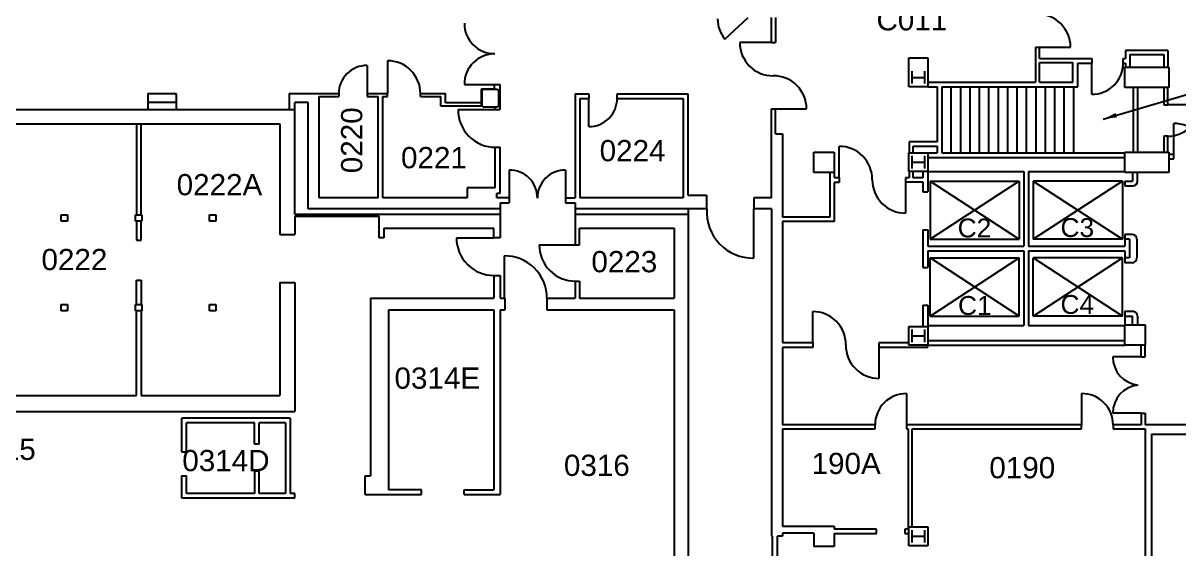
# Model space of a CAD drawing. Extents: x -207 to 5491, y -6091 to -2751.
# Drawn here: x 2208 to 3679, y -4822 to -4153 of the extents above; entities that cross this region are included whole.
import ezdxf

# ---------------------------------------------------------------- set-up
doc = ezdxf.new("R2010")
doc.units = 0
doc.header["$MEASUREMENT"] = 0
for name, color, linetype in [('A-ANNO-RNUM', 4, 'CONTINUOUS'), ('A-ANNO-TEXT-STAIR', 4, 'CONTINUOUS'), ('A-DOOR', 2, 'CONTINUOUS'), ('A-FLOR-EVTR', 2, 'CONTINUOUS'), ('A-FLOR-STRS', 2, 'CONTINUOUS'), ('A-WALL-FULL', 6, 'CONTINUOUS'), ('S-COLS', 5, 'CONTINUOUS')]:
    doc.layers.add(name, color=color, linetype=linetype)
doc.styles.add('ARIAL', font='arial.ttf')
doc.dimstyles.new('DIM-96', dxfattribs={"dimscale": 96, "dimtxt": 0.18, "dimasz": 0.18, "dimexe": 0.18, "dimexo": 0.0625, "dimgap": 0.09, "dimtad": 0, "dimtih": 1, "dimtoh": 1, "dimdec": 4, "dimzin": 0, "dimdsep": 46, "dimlunit": 4, "dimtxsty": 'Standard', "dimcen": 0.09, "dimadec": 0, "dimazin": 0, "dimtfac": 1, "dimtdec": 4, "dimtofl": 0, "dimtmove": 2, "dimatfit": 3, "dimfxl": 1, "dimtolj": 1, "dimtzin": 0, "dimarcsym": 0})

msp = doc.modelspace()

# ---------------------------------------------------------------- linework, layer by layer
at = {"layer": 'A-DOOR'}
for p, q in [((3101.14625, -4173.47718), (3130.87515, -4146.26302)), ((3160.0125, -4178.06237), (3120.22861, -4178.06396)), ((3501.90882, -4183.88551), (3541.37635, -4183.88472)), ((2645.49979, -4207.19976), (2645.5, -4242.76295)), ((2671.50024, -4201.27256), (2671.5, -4242.76295)), ((3568.50039, -4243.77681), (3568.5, -4204.26295)), ((2769.47249, -4231.26273), (2808, -4231.26295)), ((2927.99979, -4284.82614), (2928, -4249.26295)), ((2761.445, -4263.21405), (2808.86326, -4263.2146)), ((3165.75, -4262.46785), (3205.21753, -4262.46706)), ((3705.01366, -4257.26339), (3665.4998, -4257.263)), ((3672.7498, -4320.63805), (3672.7498, -4280.85416)), ((3246.78178, -4349.52884), (3246.78099, -4310.06131)), ((2826.43209, -4340.19976), (2826.4323, -4375.76295)), ((2898.43117, -4340.19976), (2898.43096, -4375.76295)), ((3331.1875, -4355.26295), (3331.1875, -4395.04684)), ((3138, -4452.19141), (3138, -4389.76295)), ((2759.44568, -4426.2624), (2806.86326, -4426.26295)), ((2864.82973, -4435.26242), (2910.5, -4435.26295)), ((2820.20939, -4449.41016), (2820.20908, -4503.043)), ((3213.03899, -4559.77884), (3213.0382, -4520.31131)), ((3297.44471, -4565.51295), (3297.44471, -4605.29684)), ((3631.25001, -4578.01295), (3595.25001, -4578.01295)), ((3332.50033, -4624.74909), (3332.49994, -4664.26295)), ((3555.56189, -4624.74909), (3555.56228, -4664.26295)), ((3631.25001, -4649.51295), (3595.25001, -4649.51295))]:
    msp.add_line(p, q, dxfattribs=at)
for centre, radius, start, end in [((3130.0807, -4148.71977), 38.0806, 178.80754333, 220.55154567), ((3499.35047, -4183.70682), 42.02625, 359.75745543, 90.63884462), ((2808.00004, -4153.7333), 38.53039, 179.30379915, 270.35426159), ((3162.25449, -4178.24187), 42.02625, 179.75745543, 270.63884462), ((2808.00004, -4230.7926), 38.53039, 89.64573841, 180.69620085), ((2645.06584, -4242.76298), 35.56585, 89.30379915, 180.35426159), ((2672.00652, -4242.76299), 41.49349, 359.64573841, 90.69620085), ((3568.9832, -4204.26295), 39.51681, 269.29996026, 0.35042271), ((3163.19165, -4262.28915), 42.02625, 359.75745543, 90.63884462), ((2928.43416, -4249.26292), 35.56585, 269.30312999, 0.35359244), ((2808.86329, -4263.79348), 47.42181, 179.30279542, 270.35325786), ((3665.4998, -4257.7462), 39.51681, 269.64957729, 0.70003974), ((3672.92939, -4322.88003), 42.02625, 359.36345698, 90.24484617), ((3246.96058, -4352.08718), 42.02625, 359.36345698, 90.24484617), ((2826.86646, -4375.76298), 35.56585, 359.64640756, 90.69687001), ((2897.9968, -4375.76298), 35.56585, 89.30312999, 180.35359244), ((3331.00791, -4353.02097), 42.02625, 179.36345698, 270.24484617), ((3136.84342, -4393.38015), 58.82257, 176.47446491, 271.12367924), ((2806.86329, -4426.84183), 47.42112, 179.30279542, 270.35325786), ((2910.50003, -4435.82049), 45.67368, 179.30279542, 270.35325786), ((2820.86383, -4503.04305), 53.63685, 359.64573841, 90.69620085), ((3213.21779, -4562.33718), 42.02625, 359.36345698, 90.24484617), ((3297.26512, -4563.27097), 42.02625, 179.36345698, 270.24484617), ((3631.25001, -4578.01295), 36, 180, 263.24371389), ((3631.25001, -4649.51295), 36, 96.75628611, 180), ((3332.01674, -4664.26295), 39.51681, 89.2988262, 180.34928865), ((3556.04547, -4664.26295), 39.51681, 359.65071135, 90.7011738)]:
    msp.add_arc(centre, radius, start, end, dxfattribs=at)
at = {"layer": 'A-FLOR-EVTR'}
for p, q in [((3362.5, -4354.26295), (3476, -4354.26295)), ((3362.5, -4354.26295), (3362.5, -4428.12063)), ((3362.5, -4354.26295), (3476, -4428.12063)), ((3476, -4354.26295), (3362.5, -4428.12063)), ((3476, -4354.26295), (3476, -4428.12063)), ((3494, -4354.26295), (3607.5, -4428.12063)), ((3607.5, -4354.26295), (3494, -4428.12063)), ((3607.5, -4354.26295), (3494, -4354.26295)), ((3494, -4354.26295), (3494, -4428.12063)), ((3607.5, -4354.26295), (3607.5, -4428.12063)), ((3362.5, -4428.12063), (3476, -4428.12063)), ((3607.5, -4428.12063), (3494, -4428.12063)), ((3476, -4525.9783), (3362.5, -4452.12063)), ((3362.5, -4525.9783), (3476, -4452.12063)), ((3362.5, -4525.9783), (3362.5, -4452.12063)), ((3362.5, -4452.12063), (3476, -4452.12063)), ((3476, -4525.9783), (3476, -4452.12063)), ((3494, -4525.9783), (3494, -4452.12063)), ((3607.5, -4452.12063), (3494, -4452.12063)), ((3607.5, -4525.9783), (3494, -4452.12063)), ((3494, -4525.9783), (3607.5, -4452.12063)), ((3607.5, -4525.9783), (3607.5, -4452.12063)), ((3362.5, -4525.9783), (3476, -4525.9783)), ((3607.5, -4525.9783), (3494, -4525.9783))]:
    msp.add_line(p, q, dxfattribs=at)
at = {"layer": 'A-FLOR-STRS'}
for p, q in [((3389.5, -4318.26295), (3389.5, -4234.26295)), ((3401.5, -4318.26295), (3401.5, -4234.26295)), ((3413.5, -4318.26295), (3413.5, -4234.26295)), ((3413.5, -4318.26295), (3413.5, -4234.26295)), ((3425.5, -4318.26295), (3425.5, -4234.26295)), ((3437.5, -4318.26295), (3437.5, -4234.26295)), ((3449.5, -4318.26295), (3449.5, -4234.26295)), ((3461.5, -4318.26295), (3461.5, -4234.26295)), ((3461.5, -4318.26295), (3461.5, -4234.26295)), ((3473.5, -4318.26295), (3473.5, -4234.26295)), ((3485.5, -4318.26295), (3485.5, -4234.26295)), ((3497.5, -4318.26295), (3497.5, -4234.26295)), ((3509.5, -4318.26295), (3509.5, -4234.26295)), ((3521.5, -4318.26295), (3521.5, -4234.26295)), ((3533.5, -4318.26295), (3533.5, -4234.26295)), ((3533.5, -4318.26295), (3533.5, -4234.26295)), ((3545.5, -4318.26295), (3545.5, -4234.26295))]:
    msp.add_line(p, q, dxfattribs=at)
at = {"layer": 'A-WALL-FULL'}
for p, q in [((3160.5, -4178.06822), (3160.5, -4146.26285)), ((3165.75, -4146.26285), (3165.75, -4178.06822)), ((3160.5, -4178.06822), (3165.75, -4178.06822)), ((3496.65882, -4183.88562), (3496.65882, -4228.26295)), ((3496.65882, -4183.88562), (3501.90882, -4183.88562)), ((3501.90882, -4198.26295), (3501.90882, -4183.88562)), ((3611.49969, -4187.88797), (3611.49969, -4198.26295)), ((3665.49978, -4187.88797), (3611.49969, -4187.88797)), ((3616.74969, -4193.13797), (3660.24978, -4193.13797)), ((3616.74969, -4193.13797), (3616.74969, -4209.26295)), ((3660.24978, -4193.13797), (3660.24978, -4209.26295)), ((3665.49978, -4187.88797), (3665.49978, -4187.88797)), ((3665.49978, -4187.88797), (3665.49978, -4209.26295)), ((3501.90882, -4198.26295), (3568.5, -4198.26295)), ((3501.90882, -4228.26295), (3501.90882, -4203.51295)), ((3501.90882, -4203.51295), (3544.5, -4203.51295)), ((3544.5, -4228.26295), (3544.5, -4203.51295)), ((3550.5, -4234.26295), (3550.5, -4204.26295)), ((3550.5, -4204.26295), (3568.5, -4204.26295)), ((3568.5, -4198.26295), (3568.5, -4204.26295)), ((3608.49927, -4204.02126), (3608.46405, -4198.26295)), ((3608.46405, -4198.26295), (3611.49969, -4198.26295)), ((3608.50001, -4204.26295), (3611.49969, -4204.26295)), ((3611.49969, -4204.26295), (3611.49969, -4209.26295)), ((2790.7383, -4237.26408), (2790.7383, -4258.6351)), ((2808, -4237.26408), (2790.7383, -4237.26408)), ((2808, -4237.26408), (2808, -4231.26295)), ((2808, -4231.26295), (2814.86326, -4231.26295)), ((2814.86326, -4263.2146), (2814.86326, -4231.26295)), ((3359.5, -4228.26295), (3496.65882, -4228.26295)), ((3359.5, -4234.26295), (3371.5, -4234.26295)), ((3371.5, -4234.26295), (3371.5, -4304.48268)), ((3377.5, -4234.26295), (3377.5, -4318.26295)), ((3377.5, -4234.26295), (3550.5, -4234.26295)), ((3501.90882, -4228.26295), (3544.5, -4228.26295)), ((3621.032, -4235.26295), (3621.032, -4317.26295)), ((3626.5, -4235.26295), (3626.5, -4317.26295)), ((3660.2498, -4235.26295), (3660.2498, -4257.263)), ((3665.4998, -4257.263), (3665.4998, -4235.26295)), ((2366.5, -4242.76295), (2402.5, -4242.76295)), ((2366.5, -4242.76295), (2366.5, -4263.26295)), ((2402.5, -4242.76295), (2402.5, -4263.26295)), ((2546.5, -4242.76295), (2609.5, -4242.76295)), ((2546.5, -4242.76295), (2546.5, -4263.26295)), ((2584.5, -4246.76295), (2609.5, -4246.76295)), ((2584.5, -4375.76295), (2584.5, -4246.76295)), ((2609.5, -4242.76295), (2609.5, -4246.76295)), ((2645.5, -4242.76295), (2671.5, -4242.76295)), ((2645.5, -4242.76295), (2645.5, -4246.76295)), ((2645.5, -4246.76295), (2659.5, -4246.76295)), ((2659.5, -4375.76295), (2659.5, -4246.76295)), ((2665.5, -4246.76295), (2671.5, -4246.76295)), ((2665.5, -4375.76295), (2665.5, -4246.76295)), ((2671.5, -4246.76295), (2671.5, -4242.76295)), ((2713.5, -4242.76295), (2745.5, -4242.76295)), ((2713.5, -4246.76295), (2713.5, -4242.76295)), ((2713.5, -4246.76295), (2739.5, -4246.76295)), ((2739.5, -4258.76295), (2739.5, -4246.76295)), ((2745.5, -4254.76295), (2745.5, -4242.76295)), ((2910.5, -4243.26295), (2910.5, -4375.76295)), ((2910.5, -4243.26295), (2928, -4243.26295)), ((2916.5, -4249.26295), (2916.5, -4375.76295)), ((2916.5, -4249.26295), (2928, -4249.26295)), ((2928, -4243.26295), (2928, -4249.26295)), ((2964, -4249.26295), (2964, -4243.26295)), ((2964, -4243.26295), (3054, -4243.26295)), ((2964, -4249.26295), (3048, -4249.26295)), ((3048, -4249.26295), (3048, -4375.76295)), ((3054, -4243.26295), (3054, -4372.26295)), ((1864.5, -4263.26295), (2553.5, -4263.26295)), ((2402.5, -4254.26295), (2366.5, -4254.26295)), ((2570.5, -4254.26295), (2553.5, -4254.26295)), ((2553.5, -4396.26295), (2553.5, -4254.26295)), ((2570.5, -4389.76295), (2570.5, -4254.26295)), ((2791.5, -4258.76295), (2739.5, -4258.76295)), ((2790.7383, -4254.76295), (2745.5, -4254.76295)), ((2808.86326, -4263.2146), (2808.86326, -4259.76295)), ((2808.86326, -4263.2146), (2814.86326, -4263.2146)), ((3160.5, -4375.76295), (3160.5, -4262.46796)), ((3160.5, -4262.46796), (3165.75, -4262.46796)), ((3165.75, -4294.26295), (3165.75, -4262.46796)), ((3660.2498, -4257.263), (3665.4998, -4257.263)), ((2169, -4281.26295), (2534.5, -4281.26295)), ((2352, -4282.26295), (2352, -4396.26295)), ((2358, -4396.26295), (2358, -4282.26295)), ((2534.5, -4281.26295), (2534.5, -4422.26295)), ((3165.75, -4294.26295), (3174.5, -4294.26295)), ((3174.5, -4294.26295), (3174.5, -4400.23411)), ((3665.4998, -4297.26305), (3660.2498, -4297.26305)), ((3660.2498, -4297.26305), (3660.2498, -4317.26295)), ((3665.4998, -4317.26295), (3665.4998, -4297.26305)), ((2808.86326, -4362.76295), (2808.86326, -4311.2146)), ((2808.86326, -4311.2146), (2814.86326, -4311.2146)), ((2814.86326, -4369.76295), (2814.86326, -4311.2146)), ((3371.5, -4304.48268), (3335.875, -4304.48268)), ((3335.875, -4304.48268), (3335.875, -4318.26295)), ((3341.125, -4309.73268), (3371.5, -4309.73268)), ((3341.125, -4318.26295), (3341.125, -4309.73268)), ((3371.5, -4309.73268), (3371.5, -4318.26295)), ((3359.5, -4318.26295), (3371.5, -4318.26295)), ((3359.5, -4324.26295), (3610.5, -4324.26295)), ((3377.5, -4318.26295), (3610.5, -4318.26295)), ((3672.7498, -4320.63805), (3666.5, -4320.63805)), ((3666.5, -4325.88805), (3672.7498, -4325.88805)), ((3672.7498, -4325.88805), (3672.7498, -4320.63805)), ((3234.89011, -4343.26295), (3234.89011, -4400.23411)), ((3246.78178, -4355.91581), (3240.39011, -4355.91581)), ((3240.39011, -4355.91581), (3240.39011, -4405.73411)), ((3240.5, -4343.26295), (3240.5, -4349.52884)), ((3240.5, -4349.52884), (3246.78178, -4349.52884)), ((3246.78178, -4349.52884), (3246.78178, -4355.91581)), ((3335.875, -4350.01295), (3331.1875, -4350.01295)), ((3331.1875, -4350.01295), (3331.1875, -4355.26295)), ((3331.1875, -4355.26295), (3353.5, -4355.26295)), ((3335.875, -4342.26295), (3335.875, -4350.01295)), ((3341.125, -4350.01295), (3341.125, -4342.26295)), ((3353.5, -4350.01295), (3341.125, -4350.01295)), ((3353.5, -4342.26295), (3353.5, -4350.01295)), ((3353.5, -4355.26295), (3353.5, -4368.12063)), ((3359.5, -4342.26295), (3359.5, -4368.12063)), ((3359.5, -4342.26295), (3482, -4342.26295)), ((3482, -4342.26295), (3482, -4437.12063)), ((3488, -4342.26295), (3488, -4437.12063)), ((3488, -4342.26295), (3610.5, -4342.26295)), ((3610.5, -4354.26295), (3620.33214, -4354.26295)), ((3610.5, -4354.26295), (3610.5, -4360.26295)), ((3620.33214, -4343.26295), (3620.33214, -4354.26295)), ((3626.66786, -4354.26295), (3626.66786, -4343.26295)), ((2772.86326, -4362.76295), (2772.86326, -4375.76295)), ((2808.86326, -4362.76295), (2772.86326, -4362.76295)), ((2810.86326, -4369.76295), (2814.86326, -4369.76295)), ((2810.86326, -4375.76295), (2810.86326, -4369.76295)), ((3353.5, -4368.12063), (3359.5, -4368.12063)), ((3610.5, -4360.26295), (3620.66786, -4360.26295)), ((2659.5, -4375.76295), (2584.5, -4375.76295)), ((2772.86326, -4375.76295), (2665.5, -4375.76295)), ((2826.4323, -4375.76295), (2810.86326, -4375.76295)), ((2814.86326, -4381.76295), (2814.86326, -4426.26295)), ((2814.86326, -4381.76295), (2826.43233, -4381.76295)), ((2826.4323, -4375.76295), (2826.43233, -4381.76295)), ((2898.43096, -4375.76295), (2898.43096, -4381.76295)), ((2898.43096, -4375.76295), (2910.5, -4375.76295)), ((2898.43096, -4381.76295), (2910.5, -4381.76295)), ((2910.5, -4381.76295), (2910.5, -4435.26295)), ((3048, -4375.76295), (2916.5, -4375.76295)), ((3054, -4372.26295), (3078, -4372.26295)), ((3078, -4372.26295), (3078, -4389.76295)), ((3160.5, -4375.76295), (3138, -4375.76295)), ((3138, -4375.76295), (3138, -4389.76295)), ((2553.5, -4396.26295), (2814.86326, -4396.26295)), ((2661, -4399.26295), (2553.5, -4399.26295)), ((2553.5, -4399.26295), (2553.5, -4422.26295)), ((2814.86326, -4389.76295), (2570.5, -4389.76295)), ((2661, -4426.26295), (2661, -4399.26295)), ((3078, -4389.76295), (2910.5, -4389.76295)), ((2910.5, -4396.26295), (3054.5, -4396.26295)), ((3054.5, -4389.76295), (3054.5, -4975.26295)), ((3160.5, -4389.76295), (3138, -4389.76295)), ((3160.5, -4389.76295), (3160.5, -4806.26295)), ((3234.89011, -4400.23411), (3174.5, -4400.23411)), ((2352, -4405.26295), (2352, -4429.26295)), ((2358, -4429.26295), (2358, -4405.26295)), ((2667, -4414.26295), (2667, -4426.26295)), ((2667, -4414.26295), (2806.86326, -4414.26295)), ((2806.86326, -4426.26295), (2806.86326, -4414.26295)), ((2916, -4414.26295), (3036.5, -4414.26295)), ((2916, -4435.26295), (2916, -4414.26295)), ((3036.5, -4414.26295), (3036.5, -4503.26295)), ((3240.39011, -4405.73411), (3174.5, -4405.73411)), ((3174.5, -4405.73411), (3174.5, -4559.77884)), ((2352, -4429.26295), (2358, -4429.26295)), ((2534.5, -4422.26295), (2553.5, -4422.26295)), ((2667, -4426.26295), (2661, -4426.26295)), ((2814.86326, -4426.26295), (2806.86326, -4426.26295)), ((3353.5, -4416.12063), (3359.5, -4416.12063)), ((3353.5, -4416.12063), (3353.5, -4464.12063)), ((3359.5, -4416.12063), (3359.5, -4437.12063)), ((3619.83571, -4422.12063), (3610.5, -4422.12063)), ((3610.5, -4422.12063), (3610.5, -4437.12063)), ((3616.5, -4428.12063), (3610.5, -4428.12063)), ((3616.5, -4428.12063), (3616.5, -4452.12063)), ((3625.83571, -4428.12063), (3625.83571, -4452.12063)), ((2910.5, -4435.26295), (2916, -4435.26295)), ((3359.5, -4437.12063), (3482, -4437.12063)), ((3359.5, -4443.12063), (3482, -4443.12063)), ((3359.5, -4443.12063), (3359.5, -4464.12063)), ((3482, -4443.12063), (3482, -4537.9783)), ((3488, -4437.12063), (3610.5, -4437.12063)), ((3488, -4443.12063), (3610.5, -4443.12063)), ((3488, -4443.12063), (3488, -4537.9783)), ((3610.5, -4443.12063), (3610.5, -4458.12063)), ((3616.5, -4452.12063), (3610.5, -4452.12063)), ((3619.83571, -4458.12063), (3610.5, -4458.12063)), ((2806.86326, -4474.26295), (2814.86326, -4474.26295)), ((2806.86326, -4474.26295), (2806.86326, -4503.26295)), ((2814.86326, -4474.26295), (2814.86326, -4503.26295)), ((3353.5, -4464.12063), (3359.5, -4464.12063)), ((2352, -4510.26295), (2352, -4480.26295)), ((2352, -4480.26295), (2358, -4480.26295)), ((2358, -4480.26295), (2358, -4510.26295)), ((2534.5, -4483.31043), (2534.5, -4627.26295)), ((2534.5, -4483.31043), (2553.5, -4483.31043)), ((2553.5, -4483.31043), (2553.5, -4647.26295)), ((2910.5, -4481.49417), (2910.5, -4503.26295)), ((2910.5, -4481.49417), (2916, -4481.49417)), ((2916, -4481.49417), (2916, -4503.26295)), ((2649.89772, -4503.26295), (2649.89772, -4729.26295)), ((2649.89772, -4503.26295), (2806.86326, -4503.26295)), ((2814.86326, -4503.26295), (2820.86326, -4503.26295)), ((2820.86326, -4503.26295), (2820.86326, -4518.26295)), ((2874.5, -4503.26295), (2874.5, -4518.26295)), ((2874.5, -4503.26295), (2910.5, -4503.26295)), ((2916, -4503.26295), (3036.5, -4503.26295)), ((2672.69974, -4518.26295), (2672.69974, -4747.26295)), ((2672.69974, -4518.26295), (2806.86326, -4518.26295)), ((2806.86326, -4518.26295), (2806.86326, -4747.26295)), ((2814.86326, -4518.26295), (2814.86326, -4753.26295)), ((2814.86326, -4518.26295), (2820.86326, -4518.26295)), ((2874.5, -4518.26295), (3036.5, -4518.26295)), ((3036.5, -4518.26295), (3036.5, -4960.26295)), ((3353.5, -4512.12063), (3359.5, -4512.12063)), ((3353.5, -4512.12063), (3353.5, -4539.26295)), ((3359.5, -4512.12063), (3359.5, -4537.9783)), ((2352, -4627.26295), (2352, -4519.26295)), ((2358, -4519.26295), (2358, -4627.26295)), ((3610.5, -4519.9783), (3620.66786, -4519.9783)), ((3610.5, -4519.9783), (3610.5, -4537.26295)), ((3610.5, -4525.9783), (3620.33214, -4525.9783)), ((3620.33214, -4537.26295), (3620.33214, -4525.9783)), ((3626.66786, -4525.9783), (3626.66786, -4537.26295)), ((3359.5, -4537.9783), (3482, -4537.9783)), ((3488, -4537.9783), (3610.5, -4537.9783)), ((3174.5, -4559.77884), (3213.03899, -4559.77884)), ((3213.03899, -4559.77884), (3213.03899, -4566.16581)), ((3335.5, -4560.26295), (3297.44471, -4560.26295)), ((3297.44471, -4560.26295), (3297.44471, -4565.51295)), ((3359.5, -4557.26295), (3610.5, -4557.26295)), ((3213.03899, -4566.16581), (3174.5, -4566.16581)), ((3174.5, -4566.16581), (3174.5, -4664.26295)), ((3297.44471, -4565.51295), (3359.5, -4565.51295)), ((3359.5, -4563.26295), (3610.5, -4563.26295)), ((3359.5, -4565.51295), (3359.5, -4563.26295)), ((3631.25, -4578.01295), (3631.25, -4563.26295)), ((3636.5, -4578.01295), (3636.5, -4563.26295)), ((3631.25001, -4578.01295), (3636.5, -4578.01295)), ((2169, -4627.26295), (2352, -4627.26295)), ((2358, -4627.26295), (2534.5, -4627.26295)), ((1971.04999, -4647.26295), (2553.5, -4647.26295)), ((3631.25001, -4649.51295), (3631.25001, -4664.26295)), ((3631.25001, -4649.51295), (3636.50001, -4649.51295)), ((3636.50001, -4649.51295), (3636.50001, -4664.26295)), ((2547.5, -4655.89699), (2409.5, -4655.89699)), ((2409.5, -4699.26295), (2409.5, -4655.89699)), ((2415.5, -4699.26295), (2415.5, -4661.89699)), ((2502, -4661.89699), (2415.5, -4661.89699)), ((2502, -4688.89699), (2502, -4661.89699)), ((2541.5, -4661.89699), (2508, -4661.89699)), ((2508, -4688.89699), (2508, -4661.89699)), ((2541.5, -4661.89699), (2541.5, -4751.89699)), ((2547.5, -4655.89699), (2547.5, -4751.89699)), ((3292.49994, -4664.26295), (3174.5, -4664.26295)), ((3292.49994, -4669.51295), (3292.49994, -4664.26295)), ((3555.56228, -4664.26295), (3332.49994, -4664.26295)), ((3332.49994, -4664.26295), (3332.49994, -4669.51295)), ((3555.56228, -4669.51285), (3555.56228, -4664.26295)), ((3631.25001, -4664.26295), (3595.56228, -4664.26295)), ((3595.56228, -4664.26295), (3595.56228, -4669.51284)), ((3766.49981, -4664.26265), (3636.4999, -4664.26265)), ((3636.4999, -4664.26265), (3636.4999, -4664.26295)), ((3174.5, -4669.51295), (3292.49994, -4669.51295)), ((3174.5, -4669.51295), (3174.5, -4793.26295)), ((3332.49994, -4669.51295), (3334.49997, -4669.51295)), ((3334.49997, -4669.51295), (3334.49997, -4797.26285)), ((3339.74997, -4669.51295), (3555.56228, -4669.51285)), ((3339.74997, -4794.26295), (3339.74997, -4669.51295)), ((3595.56228, -4669.51284), (3636.5, -4669.513)), ((3636.5, -4669.513), (3636.5, -4975.26295)), ((3644.4999, -4676.26264), (3644.4999, -4921.26285)), ((3644.4999, -4676.26264), (3778.4998, -4676.26264)), ((2508, -4688.89699), (2502, -4688.89699)), ((2415.5, -4699.26295), (2409.5, -4699.26295)), ((2508, -4723.26295), (2502, -4723.26295)), ((2502, -4723.26295), (2502, -4751.89699)), ((2508, -4751.89699), (2508, -4723.26295)), ((2409, -4729.26295), (2415.5, -4729.26295)), ((2409.5, -4757.89699), (2409.5, -4729.26295)), ((2415.5, -4751.89699), (2415.5, -4729.26295)), ((2643, -4753.26295), (2643, -4729.26295)), ((2643, -4729.26295), (2649.89772, -4729.26295)), ((2502, -4751.89699), (2415.5, -4751.89699)), ((2541.5, -4751.89699), (2508, -4751.89699)), ((2553.5, -4751.89699), (2547.5, -4751.89699)), ((2553.5, -4757.89699), (2553.5, -4751.89699)), ((2643, -4753.26295), (2715, -4753.26295)), ((2715, -4747.26295), (2672.69974, -4747.26295)), ((2715, -4753.26295), (2715, -4747.26295)), ((2769, -4753.26295), (2769, -4747.26295)), ((2769, -4747.26295), (2806.86326, -4747.26295)), ((2769, -4753.26295), (2814.86326, -4753.26295)), ((2553.5, -4757.89699), (2409.5, -4757.89699)), ((3174.5, -4793.26295), (3240.5, -4793.26295)), ((3240.5, -4793.26295), (3240.5, -4797.26285)), ((3294.49997, -4797.26285), (3240.5, -4797.26285)), ((3294.49997, -4802.51285), (3294.49997, -4797.26285)), ((3334.49997, -4797.26285), (3330.49997, -4797.26285)), ((3330.49997, -4797.26285), (3330.49997, -4802.51285)), ((3161.60829, -4806.26295), (3160.5, -4806.26295)), ((3161.60829, -4806.26295), (3161.60829, -4907.26295)), ((3174.5, -4806.26295), (3168.10829, -4806.26295)), ((3168.10829, -4907.26295), (3168.10829, -4806.26295)), ((3214.5, -4802.26295), (3174.5, -4802.26295)), ((3174.5, -4802.26295), (3174.5, -4806.26295)), ((3214.5, -4802.26295), (3214.5, -4819.26295)), ((3240.5, -4802.51285), (3294.49997, -4802.51285)), ((3240.5, -4802.51285), (3240.5, -4819.26295)), ((3330.49997, -4802.51285), (3335.50003, -4802.51285)), ((3240.5, -4819.26295), (3214.5, -4819.26295))]:
    msp.add_line(p, q, dxfattribs=at)
for centre, start, end in [((3620.66786, -4354.26295), 270, 0), ((3619.83571, -4428.12063), 0, 90), ((3619.83571, -4452.12063), 270, 0), ((3620.66786, -4525.9783), 0, 90)]:
    msp.add_arc(centre, 6, start, end, dxfattribs=at)
at = {"layer": 'S-COLS'}
for p, q in [((3335.5, -4197.26295), (3359.5, -4197.26295)), ((3335.5, -4234.26295), (3335.5, -4197.26295)), ((3359.5, -4197.26295), (3359.5, -4234.26295)), ((3610.5, -4209.26295), (3666.5, -4209.26295)), ((3610.5, -4235.26295), (3610.5, -4209.26295)), ((3666.5, -4209.26295), (3666.5, -4235.26295)), ((3339.5, -4214.26295), (3339.5, -4230.26295)), ((3339.5, -4222.26295), (3355.5, -4222.26295)), ((3355.5, -4214.26295), (3355.5, -4230.26295)), ((2793.5, -4237.76295), (2791.5, -4239.76295)), ((2811.5, -4237.76295), (2793.5, -4237.76295)), ((2813.5, -4239.76295), (2811.5, -4237.76295)), ((3359.5, -4234.26295), (3335.5, -4234.26295)), ((3666.5, -4235.26295), (3610.5, -4235.26295)), ((2791.5, -4239.76295), (2791.5, -4257.76295)), ((2813.5, -4257.76295), (2813.5, -4239.76295)), ((2791.5, -4257.76295), (2793.5, -4259.76295)), ((2793.5, -4259.76295), (2811.5, -4259.76295)), ((2811.5, -4259.76295), (2813.5, -4257.76295)), ((3214.5, -4317.26295), (3240.5, -4317.26295)), ((3214.5, -4343.26295), (3214.5, -4317.26295)), ((3240.5, -4317.26295), (3240.5, -4343.26295)), ((3335.5, -4342.26295), (3335.5, -4318.26295)), ((3335.5, -4318.26295), (3359.5, -4318.26295)), ((3339.5, -4322.26295), (3339.5, -4338.26295)), ((3355.5, -4322.26295), (3355.5, -4338.26295)), ((3359.5, -4318.26295), (3359.5, -4342.26295)), ((3610.5, -4343.26295), (3610.5, -4317.26295)), ((3610.5, -4317.26295), (3666.5, -4317.26295)), ((3666.5, -4317.26295), (3666.5, -4343.26295)), ((3339.5, -4330.26295), (3355.5, -4330.26295)), ((3240.5, -4343.26295), (3214.5, -4343.26295)), ((3359.5, -4342.26295), (3335.5, -4342.26295)), ((3666.5, -4343.26295), (3610.5, -4343.26295)), ((2256, -4397.26295), (2264, -4397.26295)), ((2256, -4405.26295), (2256, -4397.26295)), ((2264, -4397.26295), (2264, -4405.26295)), ((2350.5, -4397.26295), (2358.5, -4397.26295)), ((2350.5, -4405.26295), (2350.5, -4397.26295)), ((2358.5, -4397.26295), (2358.5, -4405.26295)), ((2445, -4405.26295), (2445, -4397.26295)), ((2445, -4397.26295), (2453, -4397.26295)), ((2453, -4397.26295), (2453, -4405.26295)), ((2264, -4405.26295), (2256, -4405.26295)), ((2358.5, -4405.26295), (2350.5, -4405.26295)), ((2453, -4405.26295), (2445, -4405.26295)), ((2256, -4519.26295), (2256, -4511.26295)), ((2256, -4511.26295), (2264, -4511.26295)), ((2264, -4511.26295), (2264, -4519.26295)), ((2350.5, -4519.26295), (2350.5, -4511.26295)), ((2350.5, -4511.26295), (2358.5, -4511.26295)), ((2358.5, -4511.26295), (2358.5, -4519.26295)), ((2445, -4511.26295), (2453, -4511.26295)), ((2445, -4519.26295), (2445, -4511.26295)), ((2453, -4511.26295), (2453, -4519.26295)), ((2264, -4519.26295), (2256, -4519.26295)), ((2358.5, -4519.26295), (2350.5, -4519.26295)), ((2453, -4519.26295), (2445, -4519.26295)), ((3335.5, -4539.26295), (3359.5, -4539.26295)), ((3335.5, -4563.26295), (3335.5, -4539.26295)), ((3339.5, -4543.26295), (3339.5, -4559.26295)), ((3355.5, -4543.26295), (3355.5, -4559.26295)), ((3359.5, -4539.26295), (3359.5, -4563.26295)), ((3610.5, -4563.26295), (3610.5, -4537.26295)), ((3610.5, -4537.26295), (3636.5, -4537.26295)), ((3636.5, -4537.26295), (3636.5, -4563.26295)), ((3339.5, -4551.26295), (3355.5, -4551.26295)), ((3359.5, -4563.26295), (3335.5, -4563.26295)), ((3636.5, -4563.26295), (3610.5, -4563.26295)), ((3335.5, -4818.26295), (3335.5, -4794.26295)), ((3335.5, -4794.26295), (3359.5, -4794.26295)), ((3339.5, -4798.26295), (3339.5, -4814.26295)), ((3355.5, -4798.26295), (3355.5, -4814.26295)), ((3359.5, -4794.26295), (3359.5, -4818.26295)), ((3339.5, -4806.26295), (3355.5, -4806.26295)), ((3359.5, -4818.26295), (3335.5, -4818.26295))]:
    msp.add_line(p, q, dxfattribs=at)

# ---------------------------------------------------------------- texts
at = {"layer": 'A-ANNO-RNUM', "style": 'ARIAL'}
for s, p in [('C011', (3294.2699, -4162.4895)), ('0221', (2688.75904, -4337.91368)), ('0224', (2941.71863, -4329.02746)), ('0222A', (2403.05824, -4372.31202)), ('0222', (2230.89032, -4467.57889)), ('0223', (2931.2251, -4470.27591)), ('0314E', (2680.46874, -4618.46369)), ('0315', (2139.70349, -4709.08121)), ('0314D', (2410.22436, -4723.4118)), ('0316', (2896.23282, -4729.45903)), ('190A', (3211.65259, -4727.07764)), ('0190', (3437.97092, -4732.4193))]:
    msp.add_text(s, height=27, dxfattribs=at).set_placement(p)
msp.add_text('0220', height=27, rotation=90, dxfattribs=at).set_placement((2639.3982, -4344.28932))
at = {"layer": 'A-ANNO-TEXT-STAIR', "style": 'ARIAL'}
for s, p in [('C2', (3397.617, -4425.92415)), ('C3', (3528.61646, -4425.40027)), ('C1', (3398.11764, -4524.53776)), ('C4', (3528.61646, -4523.25794))]:
    msp.add_text(s, height=24, dxfattribs=at).set_placement(p)

# ---------------------------------------------------------------- leaders
at = {"layer": 'A-ANNO-TEXT-STAIR'}
msp.add_leader([(3583.07253, -4275.31182), (3696.82808, -4241.84038), (3713.84547, -4241.84038)], dimstyle='DIM-96', dxfattribs=at)

doc.saveas('drawing.dxf')
